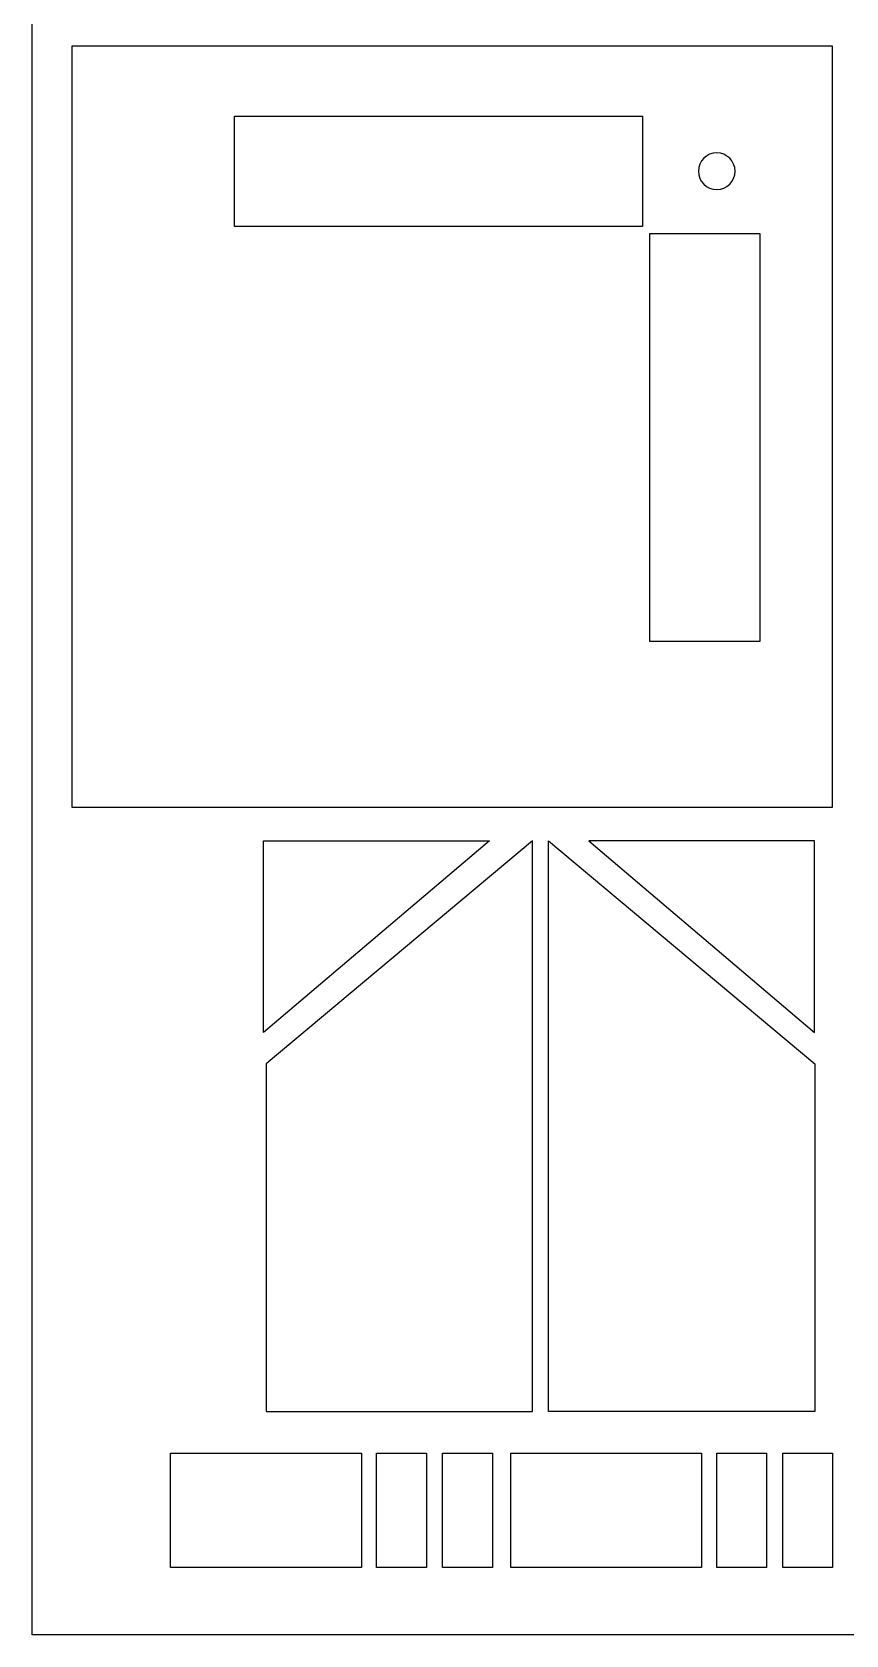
# Model space of a CAD drawing. Extents: x 4 to 1178, y 0 to 800.
# Drawn here: x 4.5 to 225.9, y 0 to 436.1 of the extents above; entities that cross this region are included whole.
import ezdxf

# ---------------------------------------------------------------- set-up
doc = ezdxf.new("R2010")
doc.units = 0
doc.header["$MEASUREMENT"] = 0
doc.layers.add('_U_B808_U_C774_U_C5B4_1', color=7, linetype='CONTINUOUS')

# ---------------------------------------------------------------- blocks, each defined once
blk = doc.blocks.new('BLOCK_62')
at = {"layer": '_U_B808_U_C774_U_C5B4_1', "color": 1}
blk.add_open_spline([(195.74, 398.26), (195.74, 395.5), (193.5, 393.26), (190.74, 393.26), (187.98, 393.26), (185.74, 395.5), (185.74, 398.26), (185.74, 401.03), (187.98, 403.26), (190.74, 403.26), (193.5, 403.26), (195.74, 401.03), (195.74, 398.26)], degree=3, knots=[0, 0, 0, 0, 1, 1, 1, 2, 2, 2, 3, 3, 3, 4, 4, 4, 4], dxfattribs=at)
blk = doc.blocks.new('BLOCK_73')
at = {"layer": '_U_B808_U_C774_U_C5B4_1', "color": 7}
blk.add_lwpolyline([(94.08, 18.37), (42.18, 18.37), (42.18, 49.43), (94.08, 49.43), (94.08, 18.37)], dxfattribs=at)
blk = doc.blocks.new('BLOCK_74')
at = {"layer": '_U_B808_U_C774_U_C5B4_1', "color": 7}
blk.add_lwpolyline([(111.76, 18.37), (98.19, 18.37), (98.19, 49.43), (111.76, 49.43), (111.76, 18.37)], dxfattribs=at)
blk = doc.blocks.new('BLOCK_75')
at = {"layer": '_U_B808_U_C774_U_C5B4_1', "color": 7}
blk.add_lwpolyline([(129.73, 18.37), (116.17, 18.37), (116.17, 49.43), (129.73, 49.43), (129.73, 18.37)], dxfattribs=at)
blk = doc.blocks.new('BLOCK_76')
at = {"layer": '_U_B808_U_C774_U_C5B4_1', "color": 7}
blk.add_lwpolyline([(186.63, 18.37), (134.74, 18.37), (134.74, 49.43), (186.63, 49.43), (186.63, 18.37)], dxfattribs=at)
blk = doc.blocks.new('BLOCK_77')
at = {"layer": '_U_B808_U_C774_U_C5B4_1', "color": 7}
blk.add_lwpolyline([(204.31, 18.37), (190.74, 18.37), (190.74, 49.43), (204.31, 49.43), (204.31, 18.37)], dxfattribs=at)
blk = doc.blocks.new('BLOCK_78')
at = {"layer": '_U_B808_U_C774_U_C5B4_1', "color": 7}
blk.add_lwpolyline([(222.28, 18.37), (208.72, 18.37), (208.72, 49.43), (222.28, 49.43), (222.28, 18.37)], dxfattribs=at)
blk = doc.blocks.new('BLOCK_86')
at = {"layer": '_U_B808_U_C774_U_C5B4_1', "color": 7}
blk.add_lwpolyline([(15.27, 432.28), (15.27, 225.27), (222.28, 225.27), (222.28, 432.28), (15.27, 432.28)], dxfattribs=at)
blk = doc.blocks.new('BLOCK_87')
at = {"layer": '_U_B808_U_C774_U_C5B4_1', "color": 7}
blk.add_lwpolyline([(217.43, 60.79), (144.98, 60.79), (144.98, 216.05), (217.43, 155.41), (217.43, 60.79)], dxfattribs=at)
blk = doc.blocks.new('BLOCK_90')
at = {"layer": '_U_B808_U_C774_U_C5B4_1', "color": 7}
blk.add_lwpolyline([(68.13, 60.79), (140.58, 60.79), (140.58, 216.05), (68.13, 155.41), (68.13, 60.79)], dxfattribs=at)

msp = doc.modelspace()

# ---------------------------------------------------------------- linework, layer by layer
at = {"layer": '_U_B808_U_C774_U_C5B4_1', "color": 5}
msp.add_lwpolyline([(884.47, 0), (4.47, 0), (4.47, 800), (884.47, 800), (884.47, 0)], dxfattribs=at)
at = {"layer": '_U_B808_U_C774_U_C5B4_1', "color": 7}
for points in [[(170.54, 383.26), (59.54, 383.26), (59.54, 413.26), (170.54, 413.26), (170.54, 383.26)], [(202.5, 270.3), (172.5, 270.3), (172.5, 381.3), (202.5, 381.3), (202.5, 270.3)], [(67.48, 163.96), (67.48, 216.05), (128.9, 216.05), (67.48, 163.96)], [(217.34, 163.96), (217.34, 216.05), (155.91, 216.05), (217.34, 163.96)]]:
    msp.add_lwpolyline(points, dxfattribs=at)

# ---------------------------------------------------------------- block references
at = {"layer": '_U_B808_U_C774_U_C5B4_1'}
for name in ['BLOCK_86', 'BLOCK_62', 'BLOCK_90', 'BLOCK_87', 'BLOCK_73', 'BLOCK_74', 'BLOCK_75', 'BLOCK_76', 'BLOCK_77', 'BLOCK_78']:
    msp.add_blockref(name, (0, 0), dxfattribs=at)

doc.saveas('drawing.dxf')
